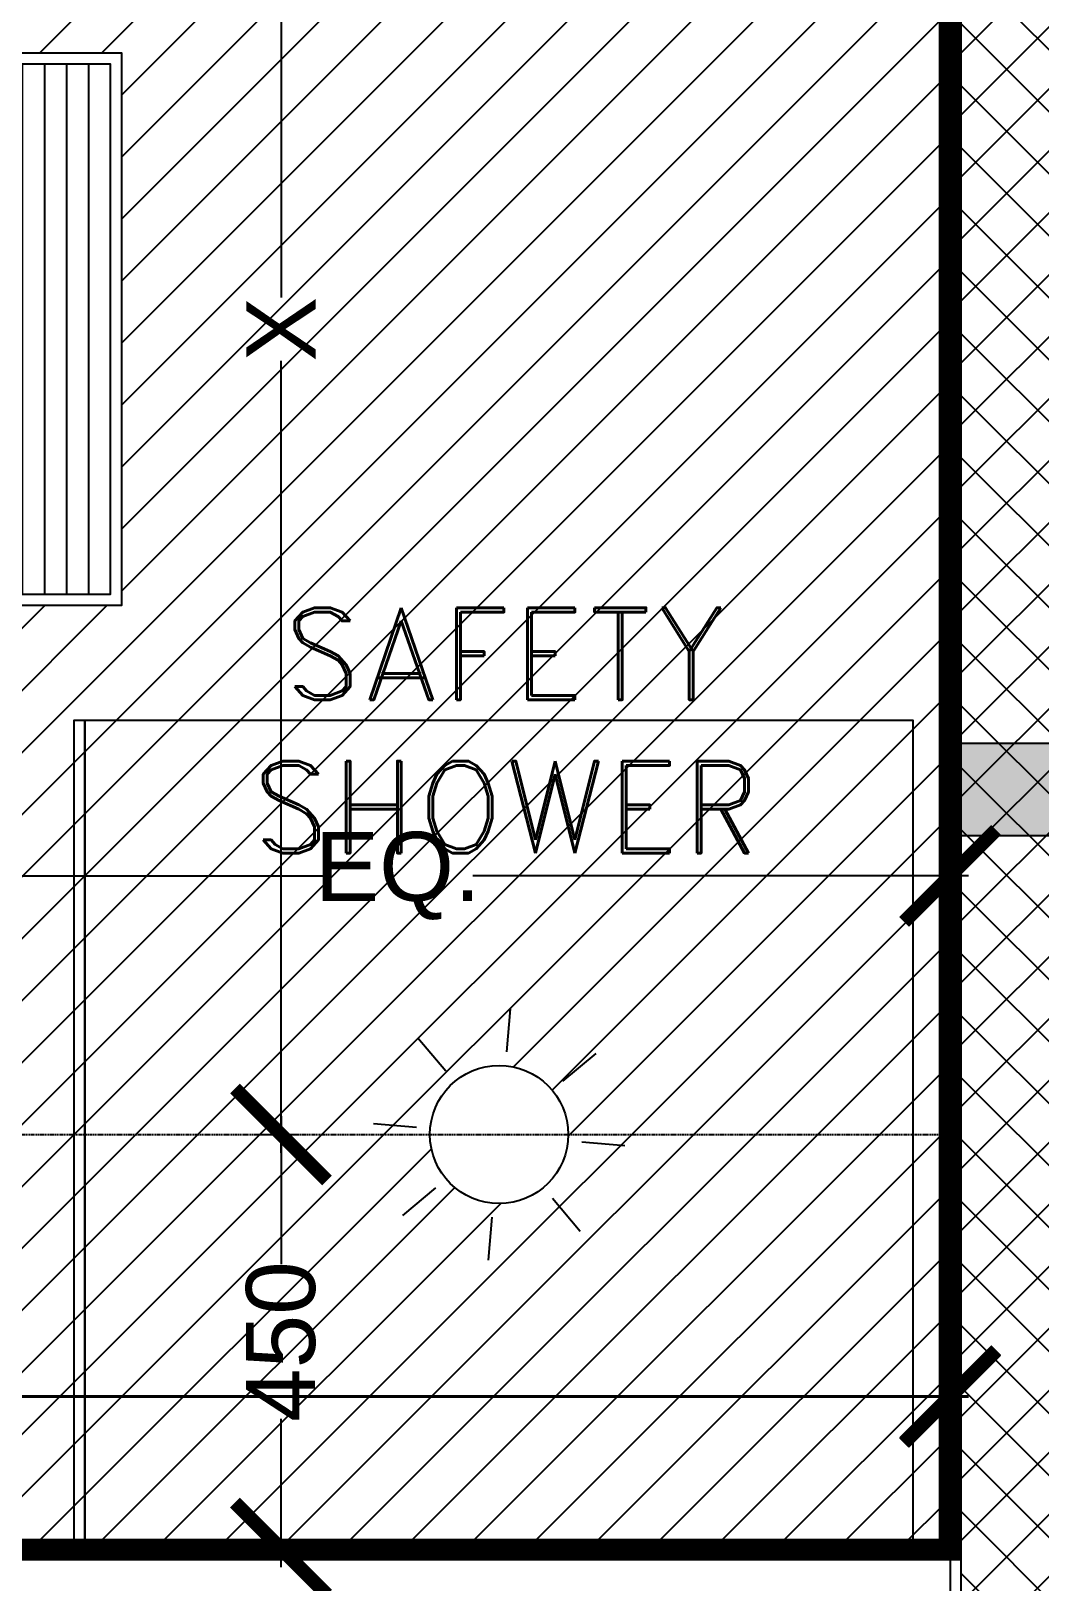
# Model space of a CAD drawing. Header units: millimetres. Extents: x -661525 to 498941, y 282148 to 1359693.
# Drawn here: x -234050 to -232954, y 671961 to 673646 of the extents above; entities that cross this region are included whole.
import ezdxf

# ---------------------------------------------------------------- set-up
doc = ezdxf.new("R2010")
doc.units = ezdxf.units.MM
doc.header["$LTSCALE"] = 2.5
doc.header["$PDMODE"] = 35
doc.header["$PDSIZE"] = 15
doc.linetypes.add('DASHED', pattern=[0.75, 0.5, -0.25])
doc.layers.get('0').update_dxf_attribs({"linetype": 'CONTINUOUS'})
doc.layers.get('DEFPOINTS').update_dxf_attribs({"linetype": 'CONTINUOUS'})
for name, color, linetype in [('A-ANNO-TEXT', 7, 'CONTINUOUS'), ('A-COLS', 7, 'CONTINUOUS'), ('A-COLS-PATT', 252, 'CONTINUOUS'), ('A-WALL-2', 8, 'CONTINUOUS'), ('A-WALL-PATT-150', 8, 'CONTINUOUS'), ('A-WALL-PLAS', 8, 'CONTINUOUS'), ('CEILING', 11, 'CONTINUOUS'), ('DEMARCATION', 8, 'CONTINUOUS'), ('I-FURN', 14, 'CONTINUOUS'), ('v-grill', 3, 'CONTINUOUS')]:
    doc.layers.add(name, color=color, linetype=linetype)
doc.layers.add('area', color=5, linetype='CONTINUOUS', plot=False)
doc.layers.add('partition', color=6, linetype='CONTINUOUS', lineweight=18)
doc.styles.add('ARIAL', font='arial.ttf')
doc.styles.add('COMPLEX', font='complex.shx', dxfattribs={"width": 0.8})
doc.styles.add('ROMAND', font='ROMAND')
doc.dimstyles.new('TICK100', dxfattribs={"dimtxt": 250, "dimasz": 200, "dimexe": 150, "dimexo": 10, "dimgap": 50, "dimtad": 0, "dimdec": 0, "dimrnd": 5, "dimzin": 1, "dimdsep": 46, "dimtxsty": 'COMPLEX', "dimblk1": 'ARCHTICK', "dimblk2": 'ARCHTICK', "dimsah": 1, "dimcen": 0.09375, "dimdle": 150, "dimclrd": 11, "dimclre": 11, "dimclrt": 7, "dimadec": 0, "dimazin": 0, "dimtfac": 1, "dimtdec": 0, "dimtofl": 0, "dimtmove": 0, "dimatfit": 3, "dimldrblk": 'OPEN90', "dimfxl": 1, "dimtolj": 1, "dimtzin": 1, "dimarcsym": 0})

# ---------------------------------------------------------------- blocks, each defined once
blk = doc.blocks.new('_ARCHTICK')
at = {"color": 0, "linetype": 'ByBlock', "const_width": 0.15}
blk.add_lwpolyline([(-0.5, -0.5), (0.5, 0.5)], dxfattribs=at)
blk = doc.blocks.new('*D236')
at = {"layer": 'DEFPOINTS', "color": 0, "transparency": 16777216}
for p in [(-233051.7338534594, 672162.8611528202), (-236301.7338534583, 671998.1799916708), (-233051.7338534594, 671998.1799916711)]:
    blk.add_point(p, dxfattribs=at)
at = {"layer": 'DEMARCATION', "color": 8, "lineweight": -2, "transparency": 16777216}
for p, q in [((-236301.7338534583, 671998.1799916708), (-236301.7338534583, 672182.8611528202)), ((-233051.7338534594, 671998.1799916711), (-233051.7338534594, 672182.8611528202)), ((-236321.7338534583, 672162.8611528202), (-234825.6338534588, 672162.8611528202)), ((-233031.7338534594, 672162.8611528202), (-234527.8338534588, 672162.8611528202))]:
    blk.add_line(p, q, dxfattribs=at)
at = {"layer": 'DEMARCATION', "color": 8, "lineweight": -2, "transparency": 16777216, "xscale": 100, "yscale": 100, "zscale": 100, "rotation": 180}
blk.add_blockref('_ARCHTICK', (-236301.7338534583, 672162.8611528202), dxfattribs=at)
at = {"layer": 'DEMARCATION', "color": 8, "lineweight": -2, "transparency": 16777216, "xscale": 100, "yscale": 100, "zscale": 100}
blk.add_blockref('_ARCHTICK', (-233051.7338534594, 672162.8611528202), dxfattribs=at)
at = {"layer": 'DEMARCATION', "color": 1, "transparency": 16777216, "insert": (-234676.7338534588, 672162.8611528202), "char_height": 100, "attachment_point": 5, "style": 'ARIAL'}
blk.add_mtext('\\A1;3250', dxfattribs=at)
blk = doc.blocks.new('*D465')
at = {"layer": 'CEILING', "color": 8, "lineweight": -2}
for p, q in [((-233778.6361583037, 672467.1650036005), (-233778.6361583037, 672306.2775036006)), ((-233803.2293691693, 672447.1650036005), (-233758.6361583037, 672447.1650036005)), ((-233778.6361583037, 671977.1650036004), (-233778.6361583037, 672138.0525036006)), ((-233803.2293691714, 671997.1650036004), (-233758.6361583037, 671997.1650036004))]:
    blk.add_line(p, q, dxfattribs=at)
at = {"layer": 'DEFPOINTS', "color": 0}
for p in [(-233803.2293691693, 672447.1650036005), (-233778.6361583037, 672447.1650036005), (-233803.2293691714, 671997.1650036004)]:
    blk.add_point(p, dxfattribs=at)
at = {"layer": 'CEILING', "color": 8, "lineweight": -2, "xscale": 100, "yscale": 100, "zscale": 100}
for p, rotation in [((-233778.6361583037, 672447.1650036005), 90), ((-233778.6361583037, 671997.1650036004), 270)]:
    blk.add_blockref('_ARCHTICK', p, dxfattribs=dict(at, rotation=rotation))
at = {"layer": 'CEILING', "color": 1, "insert": (-233778.6361583037, 672222.1650036005), "char_height": 75, "attachment_point": 5, "rotation": 90, "style": 'ARIAL'}
blk.add_mtext('\\A1;450', dxfattribs=at)
blk = doc.blocks.new('*D467')
at = {"layer": 'CEILING', "color": 8, "lineweight": -2}
for p, q in [((-233778.6361583037, 674217.1650035984), (-233778.6361583037, 673356.5150035995)), ((-233778.6361583037, 674197.1650035984), (-233758.6361583037, 674197.1650035984)), ((-233778.6361583037, 672427.1650036005), (-233778.6361583037, 673287.8150035995)), ((-233803.2293691693, 672447.1650036005), (-233758.6361583037, 672447.1650036005))]:
    blk.add_line(p, q, dxfattribs=at)
at = {"layer": 'DEFPOINTS', "color": 0}
for p in [(-233778.6361583037, 674197.1650035984), (-233778.6361583037, 674197.1650035984), (-233803.2293691693, 672447.1650036005)]:
    blk.add_point(p, dxfattribs=at)
at = {"layer": 'CEILING', "color": 8, "lineweight": -2, "xscale": 100, "yscale": 100, "zscale": 100}
for p, rotation in [((-233778.6361583037, 674197.1650035984), 90), ((-233778.6361583037, 672447.1650036005), 270)]:
    blk.add_blockref('_ARCHTICK', p, dxfattribs=dict(at, rotation=rotation))
at = {"layer": 'CEILING', "color": 1, "insert": (-233778.6361583037, 673322.1650035995), "char_height": 75, "attachment_point": 5, "rotation": 90, "style": 'ARIAL'}
blk.add_mtext('\\A1;X', dxfattribs=at)
blk = doc.blocks.new('*D496')
at = {"layer": 'CEILING', "color": 8, "lineweight": -2}
for p, q in [((-234251.7338534715, 672671.3666263233), (-234251.7338534715, 672748.1914912475)), ((-234271.7338534715, 672728.1914912475), (-233733.258853465, 672728.1914912475)), ((-233031.7338534585, 672728.1914912475), (-233570.208853465, 672728.1914912475)), ((-233051.7338534585, 672728.1914912477), (-233051.7338534585, 672708.1914912475))]:
    blk.add_line(p, q, dxfattribs=at)
at = {"layer": 'DEFPOINTS', "color": 0}
for p in [(-233051.7338534585, 672728.1914912477), (-233051.7338534585, 672728.1914912475), (-234251.7338534715, 672671.3666263233)]:
    blk.add_point(p, dxfattribs=at)
at = {"layer": 'CEILING', "color": 8, "lineweight": -2, "xscale": 100, "yscale": 100, "zscale": 100, "rotation": 180}
blk.add_blockref('_ARCHTICK', (-234251.7338534715, 672728.1914912475), dxfattribs=at)
at = {"layer": 'CEILING', "color": 8, "lineweight": -2, "xscale": 100, "yscale": 100, "zscale": 100}
blk.add_blockref('_ARCHTICK', (-233051.7338534585, 672728.1914912475), dxfattribs=at)
at = {"layer": 'CEILING', "color": 1, "insert": (-233651.733853465, 672728.1914912475), "char_height": 75, "attachment_point": 5, "style": 'ARIAL'}
blk.add_mtext('\\A1;EQ.', dxfattribs=at)
blk = doc.blocks.new('*D527')
at = {"layer": 'DEFPOINTS', "color": 0}
for p in [(-233051.7338534584, 672161.8461647489), (-236301.7338534574, 671997.1650035995), (-233051.7338534584, 671997.1650035998)]:
    blk.add_point(p, dxfattribs=at)
at = {"layer": 'DEMARCATION', "color": 8, "lineweight": -2}
for p, q in [((-236301.7338534574, 671997.1650035995), (-236301.7338534574, 672181.8461647489)), ((-233051.7338534584, 671997.1650035998), (-233051.7338534584, 672181.8461647489)), ((-236321.7338534574, 672161.8461647489), (-234825.6338534579, 672161.8461647489)), ((-233031.7338534584, 672161.8461647489), (-234527.8338534579, 672161.8461647489))]:
    blk.add_line(p, q, dxfattribs=at)
at = {"layer": 'DEMARCATION', "color": 8, "lineweight": -2, "xscale": 100, "yscale": 100, "zscale": 100, "rotation": 180}
blk.add_blockref('_ARCHTICK', (-236301.7338534574, 672161.8461647489), dxfattribs=at)
at = {"layer": 'DEMARCATION', "color": 8, "lineweight": -2, "xscale": 100, "yscale": 100, "zscale": 100}
blk.add_blockref('_ARCHTICK', (-233051.7338534584, 672161.8461647489), dxfattribs=at)
at = {"layer": 'DEMARCATION', "color": 1, "insert": (-234676.7338534579, 672161.8461647489), "char_height": 100, "attachment_point": 5, "style": 'ARIAL'}
blk.add_mtext('\\A1;3250', dxfattribs=at)
blk = doc.blocks.new('GRILLE')
at = {"layer": 'v-grill'}
for p, q in [((-358830.840741275, 588604.858850546), (-358830.840741275, 588004.858850546)), ((-358805.840741275, 588604.858850546), (-358805.840741275, 588004.858850546)), ((-358780.840741275, 588604.858850546), (-358780.840741275, 588004.858850546)), ((-358755.840741275, 588604.858850546), (-358755.840741275, 588004.858850546)), ((-358730.840741275, 588604.858850546), (-358730.840741275, 588004.858850546)), ((-358705.840741275, 588604.858850546), (-358705.840741275, 588004.858850546)), ((-358680.840741275, 588604.858850546), (-358680.840741275, 588004.858850546)), ((-358655.840741275, 588604.858850546), (-358655.840741275, 588004.858850546)), ((-358630.840741275, 588604.858850546), (-358630.840741275, 588004.858850546)), ((-358605.840741275, 588604.858850546), (-358605.840741275, 588004.858850546)), ((-358580.840741275, 588604.858850546), (-358580.840741275, 588004.858850546)), ((-358555.840741275, 588604.858850546), (-358555.840741275, 588004.858850546)), ((-358530.840741275, 588604.858850546), (-358530.840741275, 588004.858850546)), ((-358505.840741275, 588604.858850546), (-358505.840741275, 588004.858850546)), ((-358480.840741275, 588604.858850546), (-358480.840741275, 588004.858850546)), ((-358455.840741275, 588604.858850546), (-358455.840741275, 588004.858850546)), ((-358430.840741275, 588604.858850546), (-358430.840741275, 588004.858850546)), ((-358405.840741275, 588604.858850546), (-358405.840741275, 588004.858850546)), ((-358380.840741275, 588604.858850546), (-358380.840741275, 588004.858850546)), ((-358355.840741275, 588604.858850546), (-358355.840741275, 588004.858850546)), ((-358330.840741275, 588604.858850546), (-358330.840741275, 588004.858850546)), ((-358305.840741275, 588604.858850546), (-358305.840741275, 588004.858850546)), ((-358280.840741275, 588604.858850546), (-358280.840741275, 588004.858850546))]:
    blk.add_line(p, q, dxfattribs=at)
for points in [[(-358868.340741275, 587992.358850546), (-358243.340741275, 587992.358850546), (-358243.340741275, 588617.358850546), (-358868.340741275, 588617.358850546)], [(-358855.840741275, 588004.858850546), (-358255.840741275, 588004.858850546), (-358255.840741275, 588604.858850546), (-358855.840741275, 588604.858850546)]]:
    blk.add_lwpolyline(points, close=True, dxfattribs=at)

msp = doc.modelspace()

# ---------------------------------------------------------------- hatches: boundary and pattern name
at = {"layer": 'A-COLS-PATT'}
h = msp.add_hatch(color=256, dxfattribs=at)
h.dxf.hatch_style = 1
h.paths.add_polyline_path([(-232889.7338534571, 672771.6344620812), (-233039.7338534571, 672771.6344620812), (-233039.7338534571, 672871.6344620812), (-232889.7338534571, 672871.6344620812)])
at = {"layer": 'A-WALL-PATT-150'}
h = msp.add_hatch(dxfattribs=at)
h.set_pattern_fill('ANSI37', color=254, scale=15, angle=360, style=0)
h.set_pattern_definition([(45, (95585.91094247974, -106094.9683936505), (-33.67596045400931, 33.67596045400933), []), (134.9999999999999, (95585.91094247974, -106094.9683936505), (-33.67596045400933, -33.67596045400931), [])])
h.paths.add_polyline_path([(-232889.7338534567, 674982.1650035986), (-233039.7338534575, 674982.1650035986), (-233039.7338534571, 666909.2670233203), (-232889.7338534562, 666909.2670233203)])
h.paths.add_polyline_path([(-233039.7338534571, 674982.1650035986), (-232889.7338534563, 674982.1650035986), (-232889.7338534563, 675771.1500155937), (-233039.7338534571, 675771.1500155937)])
at = {"layer": 'CEILING', "true_color": 0xd6ed82, "transparency": 33554687}
h = msp.add_hatch(dxfattribs=at)
h.set_pattern_fill('ANSI31', color=61, scale=15)
h.set_pattern_definition([(45, (-585758.7338534588, 1262137.267023326), (-33.67596045400932, 33.67596045400933), [])])
h.paths.add_polyline_path([(-234251.7338534625, 674647.1650035984), (-235439.7338534663, 674647.1650035984), (-235439.7338534683, 674197.1650035984), (-234351.7338534645, 674197.1650035984, -0.4142135623744009), (-234251.7338534641, 674297.1650035984)])
h.paths.add_polyline_path([(-233051.7338534645, 674647.1650035984), (-234251.7338534625, 674647.1650035984), (-234251.7338534641, 674297.1650035984, -0.4142135623717892), (-234151.7338534645, 674197.1650035984), (-233051.7338534666, 674197.1650035984)])
h.paths.add_polyline_path([(-234551.7338534683, 673622.1650035976), (-234251.7338534672, 673622.1650035976), (-234251.7338534666, 673744.2075016816), (-235274.1614562859, 673744.2075016816), (-235274.1614562859, 674080.7105465747), (-234251.7338534651, 674080.7105465747), (-234251.733853465, 674097.1650035984, -0.4142135623717378), (-234351.7338534645, 674197.1650035984), (-235439.7338534683, 674197.1650035984), (-235439.7338534762, 672447.1650036073), (-234351.7338534725, 672447.1650036023, -0.4142135623730295), (-234251.733853472, 672547.1650036018), (-234251.7338534699, 673022.1650035976), (-234551.7338534683, 673022.1650035976)])
h.paths.add_polyline_path([(-233051.7338534666, 674197.1650035984), (-234151.7338534645, 674197.1650035984, -0.4142135623730951), (-234251.7338534645, 674097.1650035984), (-233301.0079441363, 674080.7105465747), (-233301.0079441363, 673744.2075016816), (-234251.7338534666, 673744.2075016816), (-234251.7338534672, 673622.1650035976), (-233951.7338534683, 673622.1650035976), (-233951.7338534683, 673022.1650035976), (-234251.7338534699, 673022.1650035976), (-234251.733853472, 672547.1650036018, -0.4142135623729989), (-234151.7338534725, 672447.1650036013), (-233616.8519681688, 672447.1650035989, -0.9999999999999992), (-233466.6157654842, 672447.1650035982), (-233051.7338534745, 672447.1650035963)])
h.paths.add_polyline_path([(-234251.733853473, 672347.1650036018, -0.4142135623732113), (-234351.7338534725, 672447.1650036023), (-235439.7338534762, 672447.1650036073), (-235439.7338534783, 671997.1650036074), (-234251.7338534746, 671997.1650036019)])
h.paths.add_polyline_path([(-233051.7338534745, 672447.1650035963), (-233466.6157654842, 672447.1650035982, -1.000000000000001), (-233616.8519681688, 672447.1650035989), (-234151.7338534725, 672447.1650036013, -0.4142135623731391), (-234251.733853473, 672347.1650036018), (-234251.7338534746, 671997.1650036019), (-233051.7338534765, 671997.1650035963)])
h.paths.add_polyline_path([(-235451.7338534663, 675921.1500155937), (-236427.7338534574, 675921.1500155937), (-236427.7338534575, 675759.1500154865), (-236514.7338534587, 675759.1500154865), (-236514.7338534587, 675516.6824437111, -0.2648471280309205), (-236465.7338534619, 675430.6650036209), (-235451.7338534663, 675430.6650036209)], flags=0)
h.paths.add_polyline_path([(-236514.7338534587, 675759.1500154865), (-236565.7338534619, 675759.1500154865), (-236565.7338534619, 675530.6650036209, -0.1346003369179824), (-236514.7338534587, 675516.6824437111)])
h.paths.add_polyline_path([(-236514.7338534587, 675344.6475635307, -0.1346003369179884), (-236565.7338534619, 675330.6650036209), (-236565.7338534619, 674847.1650036457), (-236514.7338534587, 674847.1650036457)])
h.paths.add_polyline_path([(-235451.7338534663, 675921.1500155937), (-236427.7338534574, 675921.1500155937), (-236427.7338534575, 675759.1500154865), (-236514.7338534587, 675759.1500154865), (-236514.7338534587, 675516.6824437111, -0.2648471280309204), (-236465.7338534619, 675430.6650036209), (-235451.7338534663, 675430.6650036209)], flags=17)
h.paths.add_polyline_path([(-237051.7338534575, 676016.1650035987), (-237053.7715695754, 676022.1649825817), (-240427.7338534583, 676022.1649825817), (-240427.7338534583, 675921.1500155937), (-237051.7338534569, 675921.1500155937)])
h.paths.add_polyline_path([(-235756.1013784725, 676022.1650035982), (-236427.7338534574, 676022.1650035986), (-236427.7338534574, 675921.1500155937), (-235756.1013784725, 675921.1500155937)])
h.paths.add_polyline_path([(-235451.7338534663, 676022.1650035981), (-235756.1013784725, 676022.1650035982), (-235756.1013784725, 675921.1500155937), (-235451.7338534663, 675921.1500155937)])
h.paths.add_polyline_path([(-235451.7338534663, 675921.1500155937), (-235756.1013784725, 675921.1500155937), (-236427.7338534574, 675921.1500155937), (-236427.7338534575, 675759.1500154865), (-236514.7338534587, 675759.1500154865), (-236514.7338534587, 675516.6824437111, -0.2648471280309632), (-236465.7338534619, 675430.6650036209), (-235451.7338534663, 675430.6650036209)], flags=17)
h.paths.add_polyline_path([(-243765.7338534619, 675330.6650036209, -0.4142135623733992), (-243865.7338534619, 675430.665003621), (-244514.7338534588, 675430.665003621), (-244514.7338534588, 674847.1650036457), (-244065.7338534619, 674847.1650036457), (-243765.7338534619, 674847.1650036457)])
h.paths.add_polyline_path([(-244514.7338534588, 675430.665003621), (-244879.3055911033, 675430.665003621), (-244879.7338534575, 671997.1650036513), (-244514.7338534588, 671997.1650036495), (-244514.7338534588, 672447.1650036457), (-244665.7338534619, 672447.1650036457), (-244665.7338534619, 673047.1650036457), (-244665.7338534619, 673647.1650036457), (-244665.7338534619, 674247.1650036457), (-244665.7338534619, 674847.1650036457), (-244514.7338534588, 674847.1650036457)])
h.paths.add_polyline_path([(-244514.7338534588, 675752.1194770109), (-244879.2654902378, 675752.1649452436), (-244879.3055911033, 675430.665003621), (-244514.7338534588, 675430.665003621)])
h.paths.add_polyline_path([(-243765.7338534619, 675921.1500155937), (-244427.7782684382, 675921.1500155937), (-244427.7782684382, 675752.1650036628), (-244427.7782684382, 675752.1086309927), (-244514.7338534588, 675752.1194770109), (-244514.7338534588, 675430.665003621), (-243865.7338534619, 675430.665003621, -0.4142135623727906), (-243765.7338534619, 675530.6650036209)])
h.paths.add_polyline_path([(-241669.7338534568, 676014.1650035962), (-243765.7338534619, 676014.1650035962), (-243765.7338534619, 675921.1500155937), (-241669.7338534568, 675921.1500155937)])
h.paths.add_polyline_path([(-243765.7338534619, 676014.1650035962), (-244427.7782684382, 676014.1650035962), (-244427.7782684382, 675921.1500155937), (-243765.7338534619, 675921.1500155937)])
h.paths.add_polyline_path([(-241365.7338534619, 675892.1650036006), (-241669.7338534568, 675892.1650036006), (-243765.7338534619, 675914.0973448056), (-243765.7338534619, 675530.6650036209, -0.4142135623727979), (-243665.7338534619, 675430.665003621), (-242574.2459442678, 675430.665003621, -1), (-242424.2459442678, 675430.665003621), (-241465.7338534619, 675430.665003621, -0.4142135623728775), (-241365.7338534619, 675530.6650036209)])
h.paths.add_polyline_path([(-241365.7338534619, 675330.6650036209, -0.4142135623733126), (-241465.7338534619, 675430.665003621), (-242424.2459442678, 675430.665003621, -1), (-242574.2459442678, 675430.665003621), (-243665.7338534619, 675430.665003621, -0.4142135623733921), (-243765.7338534619, 675330.6650036209), (-243765.7338534619, 674847.1650036457), (-243465.7338534619, 674847.1650036457), (-242865.7338534619, 674847.1650036457), (-242265.7338534619, 674847.1650036457), (-241665.7338534619, 674847.1650036457), (-241365.7338534619, 674847.1650036457)])
h.paths.add_polyline_path([(-240514.7338534587, 675430.665003621), (-240964.7338534587, 675430.665003621), (-240964.7338534587, 674847.1650036457), (-240514.7338534587, 674847.1650036457)])
h.paths.add_polyline_path([(-241052.4855402149, 675760.1650036629), (-241052.4855402149, 675892.1650036006), (-241365.7338534619, 675892.1650036006), (-241365.7338534619, 675530.6650036209, -0.4142135623728848), (-241265.7338534619, 675430.665003621), (-241123.030859408, 675430.665003621, -1), (-240973.030859408, 675430.6650036217), (-240965.0015383966, 675760.1650036629)])
h.paths.add_polyline_path([(-240964.7338534587, 675430.665003621), (-240973.030859408, 675430.665003621, -1), (-241123.030859408, 675430.665003621), (-241265.7338534619, 675430.665003621, -0.4142135623733053), (-241365.7338534619, 675330.6650036209), (-241365.7338534619, 674847.1650036457), (-241065.7338534619, 674847.1650036457), (-240964.7338534587, 674847.1650036457)])
h.paths.add_polyline_path([(-240514.7338534587, 675760.1650036629), (-240964.7338534587, 675760.1650036629), (-240964.7338534587, 675430.665003621), (-240514.7338534587, 675430.665003621)])
h.paths.add_polyline_path([(-238965.7338534619, 675921.1500155937), (-240427.7338534583, 675921.1500155937), (-240427.7338534583, 675760.1650036629), (-240514.7338534587, 675760.1650036629), (-240514.7338534587, 675430.665003621), (-239953.0596784418, 675430.6650036209, -1), (-239803.0596784418, 675430.6650036209), (-239065.7338534619, 675430.6650036209, -0.4142135623729644), (-238965.7338534619, 675530.6650036209)])
h.paths.add_polyline_path([(-238965.7338534619, 675330.6650036209, -0.4142135623732258), (-239065.7338534619, 675430.6650036209), (-239803.0596784418, 675430.6650036209, -1), (-239953.0596784418, 675430.6650036209), (-240514.7338534587, 675430.665003621), (-240514.7338534587, 674847.1650036457), (-240465.7338534619, 674847.1650036457), (-239865.7338534619, 674847.1650036457), (-239265.7338534619, 674847.1650036457), (-238965.7338534619, 674847.1650036457)])
h.paths.add_polyline_path([(-236964.7338534587, 675218.5388815998), (-238712.4888663309, 675218.5388815998), (-238712.4888663309, 675430.6650036209), (-238865.7338534619, 675430.6650036209, -0.4142135623732186), (-238965.7338534619, 675330.6650036209), (-238965.7338534619, 674847.1650036457), (-238665.7338534619, 674847.1650036457), (-238065.7338534619, 674847.1650036457), (-237465.7338534619, 674847.1650036457), (-236964.7338534587, 674847.1650036457)])
h.paths.add_polyline_path([(-236964.7338534587, 675759.1500154865), (-237051.733853456, 675759.1500154865), (-237051.7338534569, 675921.1500155937), (-238965.7338534619, 675921.1500155937), (-238965.7338534619, 675530.6650036209, -0.4142135623729716), (-238865.7338534619, 675430.6650036209), (-238712.4888663309, 675430.6650036209), (-238712.4888663309, 675555.0419264928), (-236964.7338534587, 675555.0419264928)])
h.paths.add_polyline_path([(-236565.7338534619, 675759.1500154865), (-236964.7338534587, 675759.1500154865), (-236964.7338534587, 675555.0419264928), (-236739.3353541814, 675555.0419264928), (-236739.3353541814, 675430.6650036209), (-236665.7338534619, 675430.6650036209, -0.414213562373051), (-236565.7338534619, 675530.6650036209)])
h.paths.add_polyline_path([(-236565.7338534619, 675330.6650036209, -0.4142135623731363), (-236665.7338534619, 675430.6650036209), (-236739.3353541814, 675430.6650036209), (-236739.3353541814, 675218.5388815998), (-236964.7338534587, 675218.5388815998), (-236964.7338534587, 674847.1650036457), (-236865.7338534619, 674847.1650036457), (-236565.7338534619, 674847.1650036457)])
h.paths.add_polyline_path([(-240964.7338534586, 672447.1650036457), (-241065.7338534619, 672447.1650036457), (-241665.7338534619, 672447.1650036457), (-242265.7338534619, 672447.1650036457), (-242865.7338534619, 672447.1650036457), (-243465.7338534619, 672447.1650036457), (-244065.7338534619, 672447.1650036457), (-244514.7338534588, 672447.1650036457), (-244514.7338534588, 671997.1650036492), (-243879.7338534575, 671997.1650036457), (-242103.7338668309, 671997.1650036457), (-240964.7338534586, 671997.1650036395)])
edge = h.paths.add_edge_path(flags=16)
edge.add_line((-241405.7235707734, 672231.6881751054), (-241405.7235707734, 672238.9962269433))
edge.add_ellipse((-241459.783537866, 672222.9246115513), major_axis=(-51.35711140692001, 4.057190380990505e-06), ratio=0.9999979734445607, start_angle=0, end_angle=360)
edge.add_ellipse((-241459.783537866, 672222.9246115513), major_axis=(-52.67396041733468, 1.537369098514322e-05), ratio=0.9999979734460623, start_angle=170.4229502804345, end_angle=189.5770831649122, ccw=False)
edge.add_line((-241406.3754451848, 672231.6881751054), (-241405.7235707734, 672231.6881751054))
h.paths.add_polyline_path([(-241644.0790686414, 672288.7669286397), (-241512.4574982834, 672288.7669286397), (-241512.4574982834, 672320.7429064952), (-241407.1095774487, 672320.7429064952), (-241407.1095774487, 672231.6881751054), (-241403.0506637993, 672218.4495834659), (-241396.5906763288, 672218.4495834659), (-241418.2812330558, 672239.7059006452), (-241407.1095774487, 672239.7059006452), (-241407.1095774487, 672320.7429064952), (-241512.4574982834, 672320.7429064952), (-241512.4574982834, 672288.7669286397), (-241512.394167598, 672288.7669286397), (-241459.783537866, 672275.598465222), (-241512.394167598, 672275.598465222), (-241512.394167598, 672157.082294463), (-241644.0790686414, 672157.082294463)], flags=16)
h.paths.add_polyline_path([(-241641.4294796569, 672248.4695966515), (-241632.2965852123, 672248.4695966515), (-241632.2965852123, 672197.3796264512), (-241641.4294796569, 672197.3796264512)], flags=0)
h.paths.add_polyline_path([(-241521.1054221521, 672170.2507578806), (-241521.1054221521, 672282.3150828113), (-241516.9147338337, 672282.3150828113), (-241516.9147338337, 672163.5341402914), (-241521.1054221521, 672163.5341402914)], flags=0)
h.paths.add_polyline_path([(-240964.7338534586, 672447.1650036457), (-240964.7338534586, 671997.1650036323), (-240514.7338534587, 671997.1650036302), (-240514.7338534587, 672447.1650036457)])
h.paths.add_polyline_path([(-240605.1095640803, 672318.4792085452), (-240605.1095640803, 672229.4244771553), (-240603.7235574051, 672229.4244771553), (-240603.7235574051, 672246.2058987014)], flags=16)
h.paths.add_polyline_path([(-240842.079055273, 672286.5032306897), (-240710.3941542297, 672286.5032306897), (-240657.7835244976, 672273.334767272), (-240710.3941542297, 672273.334767272), (-240710.3941542297, 672154.8185965129), (-240842.079055273, 672154.8185965129)], flags=16)
h.paths.add_polyline_path([(-240719.1054087838, 672280.0513848612), (-240710.457484915, 672318.4792085452), (-240710.457484915, 672273.334767272), (-240714.9147204653, 672273.334767272), (-240714.9147204653, 672161.2704423413), (-240719.1054087838, 672161.2704423413), (-240776.2366047513, 672167.9870599306), (-240719.1054087838, 672167.9870599306)], flags=16)
h.paths.add_polyline_path([(-240839.4294662885, 672246.2058987014), (-240830.2965718439, 672246.2058987014), (-240830.2965718439, 672195.1159285011), (-240839.4294662885, 672195.1159285011)], flags=0)
h.paths.add_polyline_path([(-240594.5906629604, 672246.2058987014), (-240594.5906629604, 672237.4422026952), (-240603.7235574051, 672237.4422026952), (-240603.7235574051, 672246.2058987014)], flags=16)
h.paths.add_polyline_path([(-236964.7338534586, 672447.1650036457), (-237465.7338534619, 672447.1650036457), (-238065.7338534619, 672447.1650036457), (-238665.7338534619, 672447.1650036457), (-239265.7338534619, 672447.1650036457), (-239865.7338534619, 672447.1650036457), (-240465.7338534619, 672447.1650036457), (-240514.7338534587, 672447.1650036457), (-240514.7338534587, 671997.1650036302), (-236964.7338534586, 671997.1650036142)])
h.paths.add_polyline_path([(-239622.4888663309, 672401.4791789202), (-237649.3353541814, 672401.4791789202), (-237649.3353541814, 672064.9761340271), (-239622.4888663309, 672064.9761340271)], flags=16)
h.paths.add_polyline_path([(-236514.7338534586, 672447.1650036457), (-236865.7338534619, 672447.1650036457), (-236964.7338534586, 672447.1650036457), (-236964.7338534586, 671997.1650036145), (-236514.7338534586, 671997.1650036124)])
h.paths.add_polyline_path([(-235451.7338534663, 674647.1650035984), (-235451.7338534663, 675430.6650036209), (-236465.7338534619, 675430.6650036209, -0.2648471280309805), (-236514.7338534587, 675344.6475635307), (-236514.7338534587, 674847.1650036457), (-236265.7338534619, 674847.1650036457), (-235665.7338534619, 674847.1650036457), (-235665.7338534619, 674247.1650036457), (-235665.7338534619, 673647.1650036457), (-235665.7338534619, 673047.1650036457), (-235665.7338534619, 672447.1650036457), (-236265.7338534619, 672447.1650036457), (-236514.7338534586, 672447.1650036457), (-236514.7338534586, 671997.1650036124), (-235451.7338534783, 671997.1650036075)])
h.paths.add_polyline_path([(-244881.3201426821, 673333.0983507314), (-244663.3290103492, 673333.0983507314), (-244663.3290103492, 673487.6515567342), (-244881.3201426821, 673487.6515567342)], flags=9)
h.paths.add_polyline_path([(-243109.7363449186, 675377.0753037573), (-243109.7363449186, 675484.4593419565), (-243264.2895509213, 675484.4593419565), (-243264.2895509213, 675377.0753037573)], flags=9)
h.paths.add_polyline_path([(-241212.2768158621, 675197.7134347592), (-241212.2768158621, 675410.0258494931), (-241366.8300218649, 675410.0258494931), (-241366.8300218649, 675197.7134347592)], flags=9)
h.paths.add_polyline_path([(-243110.3758401437, 672117.8505425269), (-243110.3758401437, 672330.1629572609), (-243264.9290461465, 672330.1629572609), (-243264.9290461465, 672117.8505425269)], flags=24)
h.paths.add_polyline_path([(-239592.1406346872, 672049.5776704162), (-237655.7831994893, 672049.5776704162), (-237655.7831994893, 672455.193859593), (-239592.1406346872, 672455.193859593)], flags=9)
h.paths.add_polyline_path([(-235667.3201426884, 673333.0983507314), (-235449.3290103555, 673333.0983507314), (-235449.3290103555, 673487.6515567342), (-235667.3201426884, 673487.6515567342)], flags=9)
h.paths.add_polyline_path([(-233700.8223793134, 674317.8505424797), (-233700.8223793134, 674530.1629572136), (-233855.3755853161, 674530.1629572136), (-233855.3755853161, 674317.8505424797)], flags=24)
h.paths.add_polyline_path([(-234954.3201426957, 672652.6543152585), (-234736.3290103628, 672652.6543152585), (-234736.3290103628, 672807.2075212613), (-234954.3201426957, 672807.2075212613)], flags=24)
h.paths.add_polyline_path([(-233700.1828840882, 673268.5753037358), (-233700.1828840882, 673375.959341935), (-233854.7360900909, 673375.959341935), (-233854.7360900909, 673268.5753037358)], flags=24)
h.paths.add_polyline_path([(-233760.3201426874, 672652.6543152585), (-233542.3290103545, 672652.6543152585), (-233542.3290103545, 672807.2075212613), (-233760.3201426874, 672807.2075212613)], flags=24)
h.paths.add_polyline_path([(-233700.8223793134, 672117.8505424818), (-233700.8223793134, 672330.1629572157), (-233855.3755853161, 672330.1629572157), (-233855.3755853161, 672117.8505424818)], flags=24)

# ---------------------------------------------------------------- linework, layer by layer
at = {"color": 1}
for p, q in [((-233529.7256165188, 672583.7562758052), (-233533.8416869642, 672536.9368571406)), ((-233629.8273664248, 672552.2407336526), (-233599.6315393196, 672516.2239038998)), ((-233436.6581367827, 672535.258503207), (-233472.6749665354, 672505.0626761017)), ((-233678.3251390229, 672459.1732539164), (-233631.5057203583, 672455.057183471)), ((-233451.9620132943, 672439.2728237463), (-233405.1425946299, 672435.1567533009)), ((-233610.7927671175, 672389.2673311154), (-233646.8095968704, 672359.0715040106)), ((-233483.8361943335, 672378.1061033176), (-233453.6403672282, 672342.089273565)), ((-233549.626046689, 672357.3931500767), (-233553.7421171345, 672310.5737314122))]:
    msp.add_line(p, q, dxfattribs=at)
msp.add_circle((-233541.7338668265, 672447.1650036087), 75.11810134229194, dxfattribs=at)
at = {"layer": 'A-COLS'}
msp.add_lwpolyline([(-232889.7338534571, 672771.6344620812), (-233039.7338534571, 672771.6344620812), (-233039.7338534571, 672872.5226041096), (-232889.7338534571, 672872.5226041096)], close=True, dxfattribs=at)
at = {"layer": 'A-WALL-2'}
msp.add_line((-233039.7338534571, 666909.2670233203), (-233039.7338534571, 675771.1500155937), dxfattribs=at)
at = {"layer": 'A-WALL-PLAS'}
msp.add_line((-233051.7338534588, 675910.1650035986), (-233051.7338534577, 666921.2670233203), dxfattribs=at)
at = {"layer": 'area', "const_width": 25}
msp.add_lwpolyline([(-244879.7338534575, 675752.1650036628), (-244427.7782684382, 675752.1650036628), (-244427.7782684382, 676014.1650035962), (-241669.7338534568, 676014.1650035962), (-241669.7338534568, 675892.1650036006), (-241052.4855402149, 675892.1650036006), (-241052.4855402149, 675760.1650036629), (-240427.7338534583, 675760.1650036629), (-240427.7338534583, 676022.1649825817), (-237051.7229261364, 676022.1649825817), (-237051.733853456, 675759.1500154865), (-236427.7338534575, 675759.1500154865), (-236427.7338534574, 676022.1650035986), (-233651.7338534598, 676022.1650035973), (-233651.7338534599, 675897.1650035983), (-233051.7338534588, 675897.1650035984), (-233051.7338534765, 671997.1650035963), (-244879.7338534575, 671997.1650036513), (-244879.2654902378, 675752.1649452436)], dxfattribs=at)
at = {"layer": 'CEILING', "color": 5}
for p, q in [((-233529.7256165188, 672583.7562758052), (-233533.8416869642, 672536.9368571406)), ((-233629.8273664248, 672552.2407336526), (-233599.6315393196, 672516.2239038998)), ((-233436.6581367827, 672535.258503207), (-233472.6749665354, 672505.0626761017)), ((-233678.3251390229, 672459.1732539164), (-233631.5057203583, 672455.057183471)), ((-233451.9620132943, 672439.2728237463), (-233405.1425946299, 672435.1567533009)), ((-233610.7927671175, 672389.2673311154), (-233646.8095968704, 672359.0715040106)), ((-233483.8361943335, 672378.1061033176), (-233453.6403672282, 672342.089273565)), ((-233549.626046689, 672357.3931500767), (-233553.7421171345, 672310.5737314122))]:
    msp.add_line(p, q, dxfattribs=at)
at = {"layer": 'CEILING', "color": 8, "linetype": 'DASHED'}
msp.add_line((-235439.7338534762, 672447.1650036073), (-233051.7338534562, 672447.1650035963), dxfattribs=at)
at = {"layer": 'CEILING', "color": 5}
msp.add_circle((-233541.7338668265, 672447.1650036087), 75.11810134229194, dxfattribs=at)
at = {"layer": 'I-FURN'}
msp.add_line((-233991.7338668268, 672897.1650035784), (-233991.7338668265, 671997.1650036168), dxfattribs=at)
at = {"layer": 'I-FURN', "color": 4}
msp.add_lwpolyline([(-234003.7338668265, 671997.1650036006), (-233991.7338668265, 671997.1650036006), (-233991.7338668265, 672897.1650036006), (-234003.7338668265, 672897.1650036006)], close=True, dxfattribs=at)
at = {"layer": 'I-FURN'}
msp.add_lwpolyline([(-233991.7338668265, 671997.1650036168), (-233091.7338668265, 671997.1650036168), (-233091.7338668265, 672897.1650036168), (-233991.7338668265, 672897.1650036168)], close=True, dxfattribs=at)
at = {"layer": 'partition'}
msp.add_line((-242103.7338668309, 671997.1650036374), (-233051.7338534582, 671997.1650035963), dxfattribs=at)

# ---------------------------------------------------------------- block references
at = {"layer": 'v-grill', "xscale": 0.96, "yscale": 0.96, "zscale": 0.96}
msp.add_blockref('GRILLE', (109961.8732581557, 108549.5005070735), dxfattribs=at)

# ---------------------------------------------------------------- texts
at = {"layer": 'A-ANNO-TEXT', "color": 0, "ltscale": 0.5, "insert": (-232222.5562720147, 672886.2395710784), "char_height": 100, "width": 2623.643053417213, "attachment_point": 6, "style": 'ROMAND'}
msp.add_mtext('\\A1;\\pxqc;{\\C6;SAFETY \\PSHOWER}', dxfattribs=at)

# ---------------------------------------------------------------- dimensions: what is measured, and where the dimension line sits
at = {"layer": 'CEILING'}
dim = msp.add_linear_dim(base=(-233778.6361583037, 674197.1650035984), p1=(-233803.2293691693, 672447.1650036005), p2=(-233778.6361583037, 674197.1650035984), angle=90, text='X', dimstyle='TICK100', override={"dimtxt": 75, "dimasz": 100, "dimexe": 20, "dimexo": 0, "dimgap": 0, "dimrnd": 0, "dimtxsty": 'ARIAL', "dimdle": 20, "dimclrd": 8, "dimclre": 8, "dimclrt": 1}, dxfattribs=at)
dim.commit()
dim.dimension.update_dxf_attribs({"geometry": '*D467', "text_midpoint": (-233778.6361583037, 673322.1650035995)})
dim = msp.add_linear_dim(base=(-233051.7338534585, 672728.1914912475), p1=(-234251.7338534715, 672671.3666263233), p2=(-233051.7338534585, 672728.1914912477), text='EQ.', dimstyle='TICK100', override={"dimtxt": 75, "dimasz": 100, "dimexe": 20, "dimexo": 0, "dimgap": 0, "dimrnd": 0, "dimtxsty": 'ARIAL', "dimdle": 20, "dimclrd": 8, "dimclre": 8, "dimclrt": 1, "dimtmove": 1}, dxfattribs=at)
dim.commit()
dim.dimension.update_dxf_attribs({"geometry": '*D496', "text_midpoint": (-233651.733853465, 672728.1914912475)})
dim = msp.add_linear_dim(base=(-233778.6361583037, 672447.1650036005), p1=(-233803.2293691714, 671997.1650036004), p2=(-233803.2293691693, 672447.1650036005), angle=90, dimstyle='TICK100', override={"dimtxt": 75, "dimasz": 100, "dimexe": 20, "dimexo": 0, "dimgap": 0, "dimrnd": 0, "dimtxsty": 'ARIAL', "dimdle": 20, "dimclrd": 8, "dimclre": 8, "dimclrt": 1}, dxfattribs=at)
dim.commit()
dim.dimension.update_dxf_attribs({"geometry": '*D465', "text_midpoint": (-233778.6361583037, 672222.1650036005)})
at = {"layer": 'DEMARCATION'}
for base, p1, p2, picture, middle in [((-233051.7338534594, 672162.8611528202), (-236301.7338534583, 671998.1799916708), (-233051.7338534594, 671998.1799916711), '*D236', (-234676.7338534588, 672162.8611528202)), ((-233051.7338534584, 672161.8461647489), (-236301.7338534574, 671997.1650035995), (-233051.7338534584, 671997.1650035998), '*D527', (-234676.7338534579, 672161.8461647489))]:
    dim = msp.add_linear_dim(base=base, p1=p1, p2=p2, dimstyle='TICK100', override={"dimtxt": 100, "dimasz": 100, "dimexe": 20, "dimexo": 0, "dimgap": 0, "dimrnd": 0, "dimtxsty": 'ARIAL', "dimdle": 20, "dimclrd": 8, "dimclre": 8, "dimclrt": 1, "dimtmove": 1}, dxfattribs=at)
    dim.commit()
    dim.dimension.update_dxf_attribs({"geometry": picture, "text_midpoint": middle})

doc.saveas('drawing.dxf')
